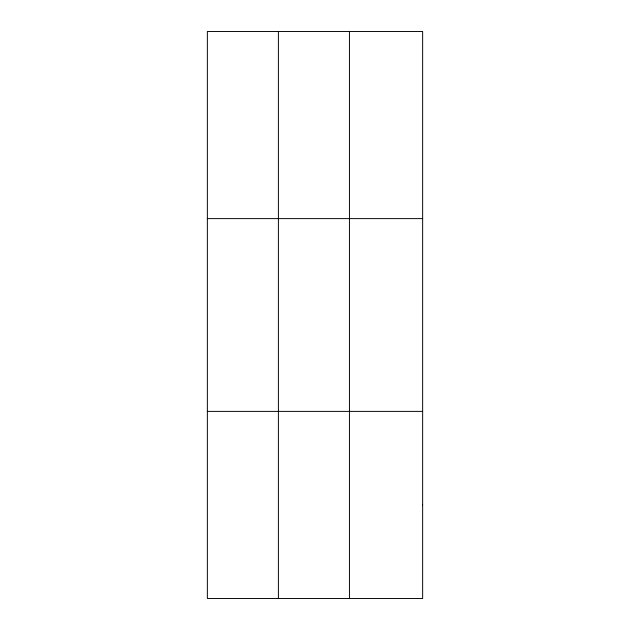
<?xml version="1.0" encoding="UTF-8"?>
<svg xmlns="http://www.w3.org/2000/svg" width="630" height="630" viewBox="0 0 630 630"><rect width="100%" height="100%" fill="white"/><g stroke="black" fill="none" stroke-linecap="round" stroke-linejoin="round"><path stroke-width="0.94" d="M278.397 598.5L278.397 31.5M349.445 598.5L349.445 31.5M207.357 218.61L422.643 218.61M207.357 411.39L422.643 411.39M422.643 504.945L422.643 598.5L207.357 598.5L207.357 31.5L422.643 31.5L422.643 504.945"/></g></svg>
